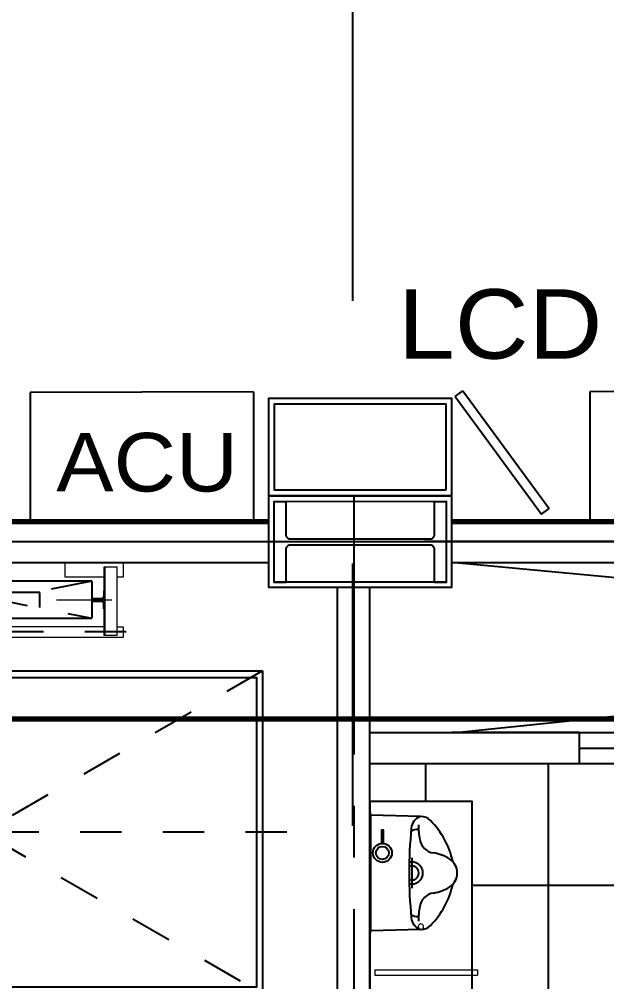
# Model space of a CAD drawing. Header units: millimetres. Extents: x 2148 to 2681, y 758 to 986.
# Drawn here: x 2306.892 to 2308.314, y 949.905 to 952.234 of the extents above; entities that cross this region are included whole.
import ezdxf

# ---------------------------------------------------------------- set-up
doc = ezdxf.new("R2010")
doc.units = ezdxf.units.MM
doc.linetypes.add('CENTER', pattern=[2, 1.25, -0.25, 0.25, -0.25])
doc.linetypes.add('CENTER2', pattern=[28.575, 19.05, -3.175, 3.175, -3.175])
for name, color, linetype in [('0.1', 193, 'Continuous'), ('0.4', 121, 'Continuous'), ('4', 4, 'Continuous'), ('at_Entity', 7, 'Continuous'), ('at_Rect', 7, 'Continuous'), ('cladding', 2, 'Continuous'), ('COLUMN', 7, 'Continuous'), ('D', 1, 'Continuous'), ('DR', 7, 'Continuous'), ('ELAYOUT', 4, 'Continuous'), ('hacht', 8, 'Continuous'), ('HATCH', 8, 'Continuous'), ('S-COLS', 6, 'Continuous'), ('S_GRID LINES', 252, 'Continuous')]:
    doc.layers.add(name, color=color, linetype=linetype)
doc.styles.add('MMTX$0$ESMX$0$X-OPTA1D', font='x-opta1d')

# ---------------------------------------------------------------- blocks, each defined once
blk = doc.blocks.new('ELEVA2')
at = {"ltscale": 0.05}
blk.add_lwpolyline([(-79001.2442, -2180.9361), (-79000.4633, -2180.9361), (-79000.4633, -2182.2896), (-79001.2442, -2182.2896)], close=True, dxfattribs=at)
blk.add_lwpolyline([(-79001.0838, -2182.2416), (-79001.0838, -2182.2012), (-79001.2287, -2182.2012), (-79001.2287, -2180.951), (-79000.4787, -2180.951), (-79000.4787, -2182.2012), (-79000.4835, -2182.2012), (-79000.4835, -2182.2592), (-79000.4713, -2182.2592), (-79000.4713, -2182.2896)], dxfattribs=at)
at = {"layer": 'at_Entity', "color": 7, "lineweight": 9}
for p, q in [((-79001.5036, -2181.2738), (-79001.4711, -2181.2738)), ((-79001.4961, -2181.3201), (-79001.4961, -2181.2882)), ((-79001.331, -2181.2882), (-79001.4961, -2181.2882)), ((-79001.4711, -2181.2738), (-79001.4711, -2181.2882)), ((-79001.3512, -2181.2738), (-79001.3262, -2181.2738)), ((-79001.3512, -2181.2882), (-79001.3512, -2181.2738)), ((-79001.331, -2181.3207), (-79001.331, -2181.2882)), ((-79001.3262, -2181.6301), (-79001.3262, -2181.2738)), ((-79001.4162, -2181.4352), (-79001.4162, -2181.3015)), ((-79001.331, -2181.3175), (-79001.4961, -2181.3175)), ((-79001.331, -2181.3201), (-79001.4961, -2181.3201)), ((-79001.4711, -2181.3201), (-79001.4711, -2181.4139)), ((-79001.4381, -2181.3217), (-79001.4381, -2181.3201)), ((-79001.4381, -2181.3201), (-79001.4237, -2181.3201)), ((-79001.4381, -2181.3217), (-79001.4237, -2181.3217)), ((-79001.421, -2181.3207), (-79001.4237, -2181.3201)), ((-79001.421, -2181.3228), (-79001.4237, -2181.3217)), ((-79001.4194, -2181.3228), (-79001.421, -2181.3207)), ((-79001.4205, -2181.3249), (-79001.421, -2181.3228)), ((-79001.4205, -2181.3473), (-79001.4205, -2181.3249)), ((-79001.4189, -2181.3249), (-79001.4194, -2181.3228)), ((-79001.4189, -2181.3473), (-79001.4189, -2181.3249)), ((-79001.413, -2181.3228), (-79001.4136, -2181.3249)), ((-79001.4136, -2181.3473), (-79001.4136, -2181.3249)), ((-79001.4114, -2181.3207), (-79001.413, -2181.3228)), ((-79001.4114, -2181.3228), (-79001.412, -2181.3249)), ((-79001.412, -2181.3473), (-79001.412, -2181.3249)), ((-79001.4093, -2181.3201), (-79001.4114, -2181.3207)), ((-79001.4093, -2181.3217), (-79001.4114, -2181.3228)), ((-79001.3944, -2181.3201), (-79001.4093, -2181.3201)), ((-79001.3944, -2181.3217), (-79001.4093, -2181.3217)), ((-79001.3944, -2181.3217), (-79001.3944, -2181.3201)), ((-79001.3512, -2181.3201), (-79001.3512, -2181.8304)), ((-79001.4205, -2181.3473), (-79001.4194, -2181.3494)), ((-79001.4194, -2181.3494), (-79001.4173, -2181.3499)), ((-79001.4189, -2181.3473), (-79001.4184, -2181.3484)), ((-79001.4184, -2181.3484), (-79001.4141, -2181.3484)), ((-79001.4173, -2181.3499), (-79001.4152, -2181.3499)), ((-79001.4152, -2181.3499), (-79001.413, -2181.3494)), ((-79001.4141, -2181.3484), (-79001.4136, -2181.3473)), ((-79001.413, -2181.3494), (-79001.412, -2181.3473)), ((-79001.4711, -2181.4139), (-79001.5036, -2181.4139))]:
    blk.add_line(p, q, dxfattribs=at)
at = {"layer": 'at_Rect', "color": 7}
for p, q in [((-79001.4615, -2181.3499), (-79001.4615, -2181.8001)), ((-79001.4615, -2181.3499), (-79001.3715, -2181.3499)), ((-79001.3715, -2181.8001), (-79001.3715, -2181.3499))]:
    blk.add_line(p, q, dxfattribs=at)
at = {"layer": 'DR', "linetype": 'CENTER', "ltscale": 0.05}
blk.add_lwpolyline([(-79001.3981, -2181.4751), (-79001.4343, -2181.4751), (-79001.4343, -2181.6754), (-79001.3981, -2181.6754)], close=True, dxfattribs=at)
at = {"layer": 'HATCH', "linetype": 'CENTER', "ltscale": 0.05}
for p, q in [((-79000.8537, -2180.8779), (-79000.8537, -2182.3912)), ((-79001.2442, -2182.2896), (-79000.4633, -2180.9361)), ((-79001.2441, -2180.9362), (-79000.4633, -2182.2896)), ((-79001.339, -2181.2663), (-79001.339, -2181.9114)), ((-79001.4615, -2181.3499), (-79001.3715, -2181.8001)), ((-79001.4615, -2181.8001), (-79001.3715, -2181.3499))]:
    blk.add_line(p, q, dxfattribs=at)
blk = doc.blocks.new('GF COLUMN')
at = {"layer": 'S-COLS', "ltscale": 0.5, "elevation": 0}
blk.add_lwpolyline([(34613, 56000), (34613, 56196.5), (34669.9, 56196.5), (34669.9, 56035.1, 0.414214), (34689.2, 56015.7), (35369.9, 56015.7, 0.414214), (35389.2, 56035.1), (35389.2, 56196.5), (35446.1, 56196.5), (35446.1, 55803.5), (35389.2, 55803.5), (35389.2, 55964.9, 0.414214), (35369.9, 55984.3), (34689.2, 55984.3, 0.414214), (34669.9, 55964.9), (34669.9, 55803.5), (34613, 55803.5), (34613, 56000)], format="xyb", dxfattribs=at)

msp = doc.modelspace()

# ---------------------------------------------------------------- hatches: boundary and pattern name
at = {"layer": 'hacht', "ltscale": 0.05}
h = msp.add_hatch(dxfattribs=at)
h.set_pattern_fill('NET', color=256, scale=2.375, style=0)
h.set_pattern_definition([(0, (82133.1097, 3047.26358), (0, 0.296875), []), (90, (82133.1097, 3047.26358), (-0.296875, 2e-17), [])])
h.paths.add_polyline_path([(2308.6764025, 949.608491), (2308.7014025, 949.608491), (2308.7014025, 949.633491), (2309.1014025, 949.633491, 0.378950784), (2308.7014025, 950.008491), (2308.6764025, 950.008491), (2308.6764025, 950.4326617), (2308.6466668, 950.4326617), (2308.2466668, 950.4326617), (2307.75239, 950.4326617), (2307.75239, 950.3415499), (2307.9875558, 950.3415499), (2307.9875558, 949.9338362), (2308.0009959, 949.9338362), (2308.0009959, 949.9213362), (2307.9875558, 949.9213362), (2307.9875558, 949.4300491), (2308.0009959, 949.4300491), (2308.0009959, 949.4175491), (2307.9875558, 949.4175491), (2307.9875558, 948.9361779), (2308.0009959, 948.9361779), (2308.0009959, 948.9236779), (2307.9875558, 948.9236779), (2307.9875558, 948.4361779), (2308.0009959, 948.4361779), (2308.0009959, 948.4236779), (2307.9875558, 948.4236779), (2307.9875558, 948.4014659), (2307.75239, 948.4014659), (2307.75239, 947.6650508), (2308.1507242, 947.6650508), (2308.1507242, 948.1200508), (2308.1757242, 948.1200508, -0.413747252), (2308.6007242, 947.6650508), (2309.2464025, 947.6650508), (2309.2464025, 948.5215723), (2308.8464025, 948.5215723), (2308.8464025, 948.5929748), (2308.8714025, 948.5929748), (2308.8714025, 948.6179748), (2309.1714025, 948.6179748, 0.426384341), (2308.8723685, 948.8930369, 0.000859573), (2308.8714025, 948.8929748), (2308.8464025, 948.8929748), (2308.8464025, 949.0932632), (2308.8714025, 949.0932632), (2308.8714025, 949.1182632), (2309.1714025, 949.1182632, 0.426384341), (2308.8723685, 949.3933253, 0.000859573), (2308.8714025, 949.3932632), (2308.8464025, 949.3932632), (2308.8464025, 949.5227688), (2308.6764025, 949.5227688)])
h.paths.add_polyline_path([(2309.1484928, 950.2499078, -0.00112156), (2309.1490007, 950.2504881, 0.003321444)], flags=17)
h.paths.add_polyline_path([(2309.2411482, 950.1145375, 0.104398042), (2309.3404538, 950.1159242), (2309.4122846, 950.1363326), (2309.459526, 950.1500047), (2309.470425, 950.1591366), (2309.470425, 950.234482), (2309.4939905, 950.234482, -0.414213562), (2309.5153958, 950.2130768, -0.390007038), (2309.4957725, 950.1917458), (2309.4957725, 950.1621719), (2309.4890816, 950.1621719), (2309.4890816, 950.1916715), (2309.470425, 950.1916715), (2309.470425, 950.1591366), (2309.459526, 950.1500047), (2309.4122846, 950.1363326), (2309.3404538, 950.1159242, -0.104398042)])
h.paths.add_polyline_path([(2309.1490007, 950.1689134, -0.193537628), (2309.1344223, 950.2097007, 0.193537624), (2309.1490007, 950.1689134, 0.159895904), (2309.2413632, 950.1144903, -0.159895903)], flags=16)
h.paths.add_polyline_path([(2308.5267884, 949.0335802), (2308.0943399, 949.0335802), (2308.0943399, 948.8444669), (2308.5267884, 948.8444669)], flags=24)

# ---------------------------------------------------------------- linework, layer by layer
at = {"color": 8, "ltscale": 0.05, "elevation": 0}
msp.add_lwpolyline([(2307.73989, 948.4014659), (2307.9875558, 948.4014659), (2307.9875558, 950.3415499), (2307.73989, 950.3415499)], close=True, dxfattribs=at)
at = {"layer": '0.1'}
for p, q in [((2307.7419357, 950.021953, 0), (2307.7419357, 950.314786, 0)), ((2307.7419357, 950.021953, 0), (2307.7419357, 950.314786, 0)), ((2307.7419357, 950.021953, 0), (2307.7419357, 950.314786, 0)), ((2307.7419357, 950.021953, 0), (2307.7419357, 950.314786, 0)), ((2307.7419357, 950.021953, 0), (2307.7419357, 950.314786, 0)), ((2307.7419357, 950.021953, 0), (2307.7419357, 950.314786, 0)), ((2307.7419357, 950.021953, 0), (2307.7419357, 950.314786, 0)), ((2307.7419357, 950.021953, 0), (2307.7419357, 950.314786, 0)), ((2307.7419357, 950.021953, 0), (2307.7419357, 950.314786, 0)), ((2307.7419357, 950.021953, 0), (2307.7419357, 950.314786, 0)), ((2307.7419357, 950.3083032, 0), (2307.7419357, 950.0284358, 0)), ((2307.8638507, 950.3050352, 0), (2307.7419357, 950.3083032, 0)), ((2307.7419357, 950.3083032, 0), (2307.7419357, 950.0284358, 0)), ((2307.8638507, 950.3050352, 0), (2307.7419357, 950.3083032, 0)), ((2307.7419357, 950.3083032, 0), (2307.7419357, 950.0284358, 0)), ((2307.8638507, 950.3050352, 0), (2307.7419357, 950.3083032, 0)), ((2307.7419357, 950.3083032, 0), (2307.7419357, 950.0284358, 0)), ((2307.8638507, 950.3050352, 0), (2307.7419357, 950.3083032, 0)), ((2307.7419357, 950.3083032, 0), (2307.7419357, 950.0284358, 0)), ((2307.8638507, 950.3050352, 0), (2307.7419357, 950.3083032, 0)), ((2307.7419357, 950.3083032, 0), (2307.7419357, 950.0284358, 0)), ((2307.8638507, 950.3050352, 0), (2307.7419357, 950.3083032, 0)), ((2307.7419357, 950.3083032, 0), (2307.7419357, 950.0284358, 0)), ((2307.8638507, 950.3050352, 0), (2307.7419357, 950.3083032, 0)), ((2307.7419357, 950.3083032, 0), (2307.7419357, 950.0284358, 0)), ((2307.8638507, 950.3050352, 0), (2307.7419357, 950.3083032, 0)), ((2307.7419357, 950.3083032, 0), (2307.7419357, 950.0284358, 0)), ((2307.8638507, 950.3050352, 0), (2307.7419357, 950.3083032, 0)), ((2307.7419357, 950.3083032, 0), (2307.7419357, 950.0284358, 0)), ((2307.8638507, 950.3050352, 0), (2307.7419357, 950.3083032, 0)), ((2307.8419355, 950.2046953, 0), (2307.8419355, 950.1317633, 0)), ((2307.8419355, 950.2046953, 0), (2307.8419355, 950.1317633, 0)), ((2307.8419355, 950.2046953, 0), (2307.8419355, 950.1317633, 0)), ((2307.8419355, 950.2046953, 0), (2307.8419355, 950.1317633, 0)), ((2307.8419355, 950.2046953, 0), (2307.8419355, 950.1317633, 0)), ((2307.8419355, 950.2046953, 0), (2307.8419355, 950.1317633, 0)), ((2307.8419355, 950.2046953, 0), (2307.8419355, 950.1317633, 0)), ((2307.8419355, 950.2046953, 0), (2307.8419355, 950.1317633, 0)), ((2307.8419355, 950.2046953, 0), (2307.8419355, 950.1317633, 0)), ((2307.8419355, 950.2046953, 0), (2307.8419355, 950.1317633, 0)), ((2307.8638507, 950.0317038, 0), (2307.7419357, 950.0284358, 0)), ((2307.8638507, 950.0317038, 0), (2307.7419357, 950.0284358, 0)), ((2307.8638507, 950.0317038, 0), (2307.7419357, 950.0284358, 0)), ((2307.8638507, 950.0317038, 0), (2307.7419357, 950.0284358, 0)), ((2307.8638507, 950.0317038, 0), (2307.7419357, 950.0284358, 0)), ((2307.8638507, 950.0317038, 0), (2307.7419357, 950.0284358, 0)), ((2307.8638507, 950.0317038, 0), (2307.7419357, 950.0284358, 0)), ((2307.8638507, 950.0317038, 0), (2307.7419357, 950.0284358, 0)), ((2307.8638507, 950.0317038, 0), (2307.7419357, 950.0284358, 0)), ((2307.8638507, 950.0317038, 0), (2307.7419357, 950.0284358, 0))]:
    msp.add_line(p, q, dxfattribs=at)
for centre, radius, start, end in [((2307.8737104, 950.2736082, 0), 0.0333332, 111.7947487, 174.4420804), ((2307.8737104, 950.2736082, 0), 0.0333332, 111.7947487, 174.4420804), ((2307.8737104, 950.2736082, 0), 0.0333332, 111.7947487, 174.4420804), ((2307.8737104, 950.2736082, 0), 0.0333332, 111.7947487, 174.4420804), ((2307.8737104, 950.2736082, 0), 0.0333332, 111.7947487, 174.4420804), ((2307.8737104, 950.2736082, 0), 0.0333332, 111.7947487, 174.4420804), ((2307.8737104, 950.2736082, 0), 0.0333332, 111.7947487, 174.4420804), ((2307.8737104, 950.2736082, 0), 0.0333332, 111.7947487, 174.4420804), ((2307.8737104, 950.2736082, 0), 0.0333332, 111.7947487, 174.4420804), ((2307.8737104, 950.2736082, 0), 0.0333332, 111.7947487, 174.4420804), ((2307.8638095, 950.2983686, 0), 0.0066666, 89.6458022, 111.7947487), ((2307.8638095, 950.2983686, 0), 0.0066666, 89.6458022, 111.7947487), ((2307.8638095, 950.2983686, 0), 0.0066666, 89.6458022, 111.7947487), ((2307.8638095, 950.2983686, 0), 0.0066666, 89.6458022, 111.7947487), ((2307.8638095, 950.2983686, 0), 0.0066666, 89.6458022, 111.7947487), ((2307.8638095, 950.2983686, 0), 0.0066666, 89.6458022, 111.7947487), ((2307.8638095, 950.2983686, 0), 0.0066666, 89.6458022, 111.7947487), ((2307.8638095, 950.2983686, 0), 0.0066666, 89.6458022, 111.7947487), ((2307.8638095, 950.2983686, 0), 0.0066666, 89.6458022, 111.7947487), ((2307.8638095, 950.2983686, 0), 0.0066666, 89.6458022, 111.7947487), ((2307.8636447, 950.2717025, 0), 0.0333332, 44.7601461, 90), ((2307.8636447, 950.2717025, 0), 0.0333332, 44.7601461, 90), ((2307.8636447, 950.2717025, 0), 0.0333332, 44.7601461, 90), ((2307.8636447, 950.2717025, 0), 0.0333332, 44.7601461, 90), ((2307.8636447, 950.2717025, 0), 0.0333332, 44.7601461, 90), ((2307.8636447, 950.2717025, 0), 0.0333332, 44.7601461, 90), ((2307.8636447, 950.2717025, 0), 0.0333332, 44.7601461, 90), ((2307.8636447, 950.2717025, 0), 0.0333332, 44.7601461, 90), ((2307.8636447, 950.2717025, 0), 0.0333332, 44.7601461, 90), ((2307.8636447, 950.2717025, 0), 0.0333332, 44.7601461, 90), ((2307.7453015, 950.1543461, 0), 0.1999995, 12.1429335, 44.7601461), ((2307.7453015, 950.1543461, 0), 0.1999995, 12.1429335, 44.7601461), ((2307.7453015, 950.1543461, 0), 0.1999995, 12.1429335, 44.7601461), ((2307.7453015, 950.1543461, 0), 0.1999995, 12.1429335, 44.7601461), ((2307.7453015, 950.1543461, 0), 0.1999995, 12.1429335, 44.7601461), ((2307.7453015, 950.1543461, 0), 0.1999995, 12.1429335, 44.7601461), ((2307.7453015, 950.1543461, 0), 0.1999995, 12.1429335, 44.7601461), ((2307.7453015, 950.1543461, 0), 0.1999995, 12.1429335, 44.7601461), ((2307.7453015, 950.1543461, 0), 0.1999995, 12.1429335, 44.7601461), ((2307.7453015, 950.1543461, 0), 0.1999995, 12.1429335, 44.7601461), ((2308.9551957, 950.1683695, 0), 1.1199269, 174.4420804, 185.5579196), ((2308.9551957, 950.1683695, 0), 1.1199269, 174.4420804, 185.5579196), ((2308.9551957, 950.1683695, 0), 1.1199269, 174.4420804, 185.5579196), ((2308.9551957, 950.1683695, 0), 1.1199269, 174.4420804, 185.5579196), ((2308.9551957, 950.1683695, 0), 1.1199269, 174.4420804, 185.5579196), ((2308.9551957, 950.1683695, 0), 1.1199269, 174.4420804, 185.5579196), ((2308.9551957, 950.1683695, 0), 1.1199269, 174.4420804, 185.5579196), ((2308.9551957, 950.1683695, 0), 1.1199269, 174.4420804, 185.5579196), ((2308.9551957, 950.1683695, 0), 1.1199269, 174.4420804, 185.5579196), ((2308.9551957, 950.1683695, 0), 1.1199269, 174.4420804, 185.5579196), ((2307.8562076, 950.2439763, 0), 0.0299999, 86.5994621, 123.1383206), ((2307.8562076, 950.2439763, 0), 0.0299999, 86.5994621, 123.1383206), ((2307.8562076, 950.2439763, 0), 0.0299999, 86.5994621, 123.1383206), ((2307.8562076, 950.2439763, 0), 0.0299999, 86.5994621, 123.1383206), ((2307.8562076, 950.2439763, 0), 0.0299999, 86.5994621, 123.1383206), ((2307.8562076, 950.2439763, 0), 0.0299999, 86.5994621, 123.1383206), ((2307.8562076, 950.2439763, 0), 0.0299999, 86.5994621, 123.1383206), ((2307.8562076, 950.2439763, 0), 0.0299999, 86.5994621, 123.1383206), ((2307.8562076, 950.2439763, 0), 0.0299999, 86.5994621, 123.1383206), ((2307.8562076, 950.2439763, 0), 0.0299999, 86.5994621, 123.1383206), ((2308.0576776, 950.2850358, 0), 0.1999995, 180, 190.292817), ((2308.0576776, 950.2850358, 0), 0.1999995, 180, 190.292817), ((2308.0576776, 950.2850358, 0), 0.1999995, 180, 190.292817), ((2308.0576776, 950.2850358, 0), 0.1999995, 180, 190.292817), ((2308.0576776, 950.2850358, 0), 0.1999995, 180, 190.292817), ((2308.0576776, 950.2850358, 0), 0.1999995, 180, 190.292817), ((2308.0576776, 950.2850358, 0), 0.1999995, 180, 190.292817), ((2308.0576776, 950.2850358, 0), 0.1999995, 180, 190.292817), ((2308.0576776, 950.2850358, 0), 0.1999995, 180, 190.292817), ((2308.0576776, 950.2850358, 0), 0.1999995, 180, 190.292817), ((2307.9002528, 950.2564473, 0), 0.0399999, 190.292817, 261.3901036), ((2307.9002528, 950.2564473, 0), 0.0399999, 190.292817, 261.3901036), ((2307.9002528, 950.2564473, 0), 0.0399999, 190.292817, 261.3901036), ((2307.9002528, 950.2564473, 0), 0.0399999, 190.292817, 261.3901036), ((2307.9002528, 950.2564473, 0), 0.0399999, 190.292817, 261.3901036), ((2307.9002528, 950.2564473, 0), 0.0399999, 190.292817, 261.3901036), ((2307.9002528, 950.2564473, 0), 0.0399999, 190.292817, 261.3901036), ((2307.9002528, 950.2564473, 0), 0.0399999, 190.292817, 261.3901036), ((2307.9002528, 950.2564473, 0), 0.0399999, 190.292817, 261.3901036), ((2307.9002528, 950.2564473, 0), 0.0399999, 190.292817, 261.3901036), ((2307.879294, 950.1180254, 0), 0.0999997, 57.0420919, 81.3901036), ((2307.879294, 950.1180254, 0), 0.0999997, 57.0420919, 81.3901036), ((2307.879294, 950.1180254, 0), 0.0999997, 57.0420919, 81.3901036), ((2307.879294, 950.1180254, 0), 0.0999997, 57.0420919, 81.3901036), ((2307.879294, 950.1180254, 0), 0.0999997, 57.0420919, 81.3901036), ((2307.879294, 950.1180254, 0), 0.0999997, 57.0420919, 81.3901036), ((2307.879294, 950.1180254, 0), 0.0999997, 57.0420919, 81.3901036), ((2307.879294, 950.1180254, 0), 0.0999997, 57.0420919, 81.3901036), ((2307.879294, 950.1180254, 0), 0.0999997, 57.0420919, 81.3901036), ((2307.879294, 950.1180254, 0), 0.0999997, 57.0420919, 81.3901036), ((2307.9119353, 950.1683695, 0), 0.0399999, 302.9579081, 57.0420919), ((2307.9119353, 950.1683695, 0), 0.0399999, 302.9579081, 57.0420919), ((2307.9119353, 950.1683695, 0), 0.0399999, 302.9579081, 57.0420919), ((2307.9119353, 950.1683695, 0), 0.0399999, 302.9579081, 57.0420919), ((2307.9119353, 950.1683695, 0), 0.0399999, 302.9579081, 57.0420919), ((2307.9119353, 950.1683695, 0), 0.0399999, 302.9579081, 57.0420919), ((2307.9119353, 950.1683695, 0), 0.0399999, 302.9579081, 57.0420919), ((2307.9119353, 950.1683695, 0), 0.0399999, 302.9579081, 57.0420919), ((2307.9119353, 950.1683695, 0), 0.0399999, 302.9579081, 57.0420919), ((2307.9119353, 950.1683695, 0), 0.0399999, 302.9579081, 57.0420919), ((2307.8419355, 950.1683695, 0), 0.017, 247.3130539, 112.6869461), ((2307.8419355, 950.1683695, 0), 0.017, 247.3130539, 112.6869461), ((2307.8419355, 950.1683695, 0), 0.017, 247.3130539, 112.6869461), ((2307.8419355, 950.1683695, 0), 0.017, 247.3130539, 112.6869461), ((2307.8419355, 950.1683695, 0), 0.017, 247.3130539, 112.6869461), ((2307.8419355, 950.1683695, 0), 0.017, 247.3130539, 112.6869461), ((2307.8419355, 950.1683695, 0), 0.017, 247.3130539, 112.6869461), ((2307.8419355, 950.1683695, 0), 0.017, 247.3130539, 112.6869461), ((2307.8419355, 950.1683695, 0), 0.017, 247.3130539, 112.6869461), ((2307.8419355, 950.1683695, 0), 0.017, 247.3130539, 112.6869461), ((2307.8419355, 950.1683695, 0), 0.0266666, 256.1859408, 103.8140592), ((2307.8419355, 950.1683695, 0), 0.0266666, 256.1859408, 103.8140592), ((2307.8419355, 950.1683695, 0), 0.0266666, 256.1859408, 103.8140592), ((2307.8419355, 950.1683695, 0), 0.0266666, 256.1859408, 103.8140592), ((2307.8419355, 950.1683695, 0), 0.0266666, 256.1859408, 103.8140592), ((2307.8419355, 950.1683695, 0), 0.0266666, 256.1859408, 103.8140592), ((2307.8419355, 950.1683695, 0), 0.0266666, 256.1859408, 103.8140592), ((2307.8419355, 950.1683695, 0), 0.0266666, 256.1859408, 103.8140592), ((2307.8419355, 950.1683695, 0), 0.0266666, 256.1859408, 103.8140592), ((2307.8419355, 950.1683695, 0), 0.0266666, 256.1859408, 103.8140592), ((2307.8104764, 950.1683695, 0), 0.133333, 11.9264657, 12.1429335), ((2307.8104764, 950.1683695, 0), 0.133333, 11.9264657, 12.1429335), ((2307.8104764, 950.1683695, 0), 0.133333, 11.9264657, 12.1429335), ((2307.8104764, 950.1683695, 0), 0.133333, 11.9264657, 12.1429335), ((2307.8104764, 950.1683695, 0), 0.133333, 11.9264657, 12.1429335), ((2307.8104764, 950.1683695, 0), 0.133333, 11.9264657, 12.1429335), ((2307.8104764, 950.1683695, 0), 0.133333, 11.9264657, 12.1429335), ((2307.8104764, 950.1683695, 0), 0.133333, 11.9264657, 12.1429335), ((2307.8104764, 950.1683695, 0), 0.133333, 11.9264657, 12.1429335), ((2307.8104764, 950.1683695, 0), 0.133333, 11.9264657, 12.1429335), ((2307.7453015, 950.1823928, 0), 0.1999995, 315.2398539, 347.8570665), ((2307.7453015, 950.1823928, 0), 0.1999995, 315.2398539, 347.8570665), ((2307.7453015, 950.1823928, 0), 0.1999995, 315.2398539, 347.8570665), ((2307.7453015, 950.1823928, 0), 0.1999995, 315.2398539, 347.8570665), ((2307.7453015, 950.1823928, 0), 0.1999995, 315.2398539, 347.8570665), ((2307.7453015, 950.1823928, 0), 0.1999995, 315.2398539, 347.8570665), ((2307.7453015, 950.1823928, 0), 0.1999995, 315.2398539, 347.8570665), ((2307.7453015, 950.1823928, 0), 0.1999995, 315.2398539, 347.8570665), ((2307.7453015, 950.1823928, 0), 0.1999995, 315.2398539, 347.8570665), ((2307.7453015, 950.1823928, 0), 0.1999995, 315.2398539, 347.8570665), ((2307.879294, 950.2187136, 0), 0.0999997, 278.6098964, 302.9579081), ((2307.879294, 950.2187136, 0), 0.0999997, 278.6098964, 302.9579081), ((2307.879294, 950.2187136, 0), 0.0999997, 278.6098964, 302.9579081), ((2307.879294, 950.2187136, 0), 0.0999997, 278.6098964, 302.9579081), ((2307.879294, 950.2187136, 0), 0.0999997, 278.6098964, 302.9579081), ((2307.879294, 950.2187136, 0), 0.0999997, 278.6098964, 302.9579081), ((2307.879294, 950.2187136, 0), 0.0999997, 278.6098964, 302.9579081), ((2307.879294, 950.2187136, 0), 0.0999997, 278.6098964, 302.9579081), ((2307.879294, 950.2187136, 0), 0.0999997, 278.6098964, 302.9579081), ((2307.879294, 950.2187136, 0), 0.0999997, 278.6098964, 302.9579081), ((2307.8104764, 950.1683695, 0), 0.133333, 347.8570665, 348.0735343), ((2307.8104764, 950.1683695, 0), 0.133333, 347.8570665, 348.0735343), ((2307.8104764, 950.1683695, 0), 0.133333, 347.8570665, 348.0735343), ((2307.8104764, 950.1683695, 0), 0.133333, 347.8570665, 348.0735343), ((2307.8104764, 950.1683695, 0), 0.133333, 347.8570665, 348.0735343), ((2307.8104764, 950.1683695, 0), 0.133333, 347.8570665, 348.0735343), ((2307.8104764, 950.1683695, 0), 0.133333, 347.8570665, 348.0735343), ((2307.8104764, 950.1683695, 0), 0.133333, 347.8570665, 348.0735343), ((2307.8104764, 950.1683695, 0), 0.133333, 347.8570665, 348.0735343), ((2307.8104764, 950.1683695, 0), 0.133333, 347.8570665, 348.0735343), ((2307.9002528, 950.0802916, 0), 0.0399999, 98.6098964, 169.707183), ((2307.9002528, 950.0802916, 0), 0.0399999, 98.6098964, 169.707183), ((2307.9002528, 950.0802916, 0), 0.0399999, 98.6098964, 169.707183), ((2307.9002528, 950.0802916, 0), 0.0399999, 98.6098964, 169.707183), ((2307.9002528, 950.0802916, 0), 0.0399999, 98.6098964, 169.707183), ((2307.9002528, 950.0802916, 0), 0.0399999, 98.6098964, 169.707183), ((2307.9002528, 950.0802916, 0), 0.0399999, 98.6098964, 169.707183), ((2307.9002528, 950.0802916, 0), 0.0399999, 98.6098964, 169.707183), ((2307.9002528, 950.0802916, 0), 0.0399999, 98.6098964, 169.707183), ((2307.9002528, 950.0802916, 0), 0.0399999, 98.6098964, 169.707183), ((2308.0576776, 950.0517031, 0), 0.1999995, 169.707183, 180), ((2308.0576776, 950.0517031, 0), 0.1999995, 169.707183, 180), ((2308.0576776, 950.0517031, 0), 0.1999995, 169.707183, 180), ((2308.0576776, 950.0517031, 0), 0.1999995, 169.707183, 180), ((2308.0576776, 950.0517031, 0), 0.1999995, 169.707183, 180), ((2308.0576776, 950.0517031, 0), 0.1999995, 169.707183, 180), ((2308.0576776, 950.0517031, 0), 0.1999995, 169.707183, 180), ((2308.0576776, 950.0517031, 0), 0.1999995, 169.707183, 180), ((2308.0576776, 950.0517031, 0), 0.1999995, 169.707183, 180), ((2308.0576776, 950.0517031, 0), 0.1999995, 169.707183, 180), ((2307.8562076, 950.0927626, 0), 0.0299999, 236.8616794, 273.4005379), ((2307.8562076, 950.0927626, 0), 0.0299999, 236.8616794, 273.4005379), ((2307.8562076, 950.0927626, 0), 0.0299999, 236.8616794, 273.4005379), ((2307.8562076, 950.0927626, 0), 0.0299999, 236.8616794, 273.4005379), ((2307.8562076, 950.0927626, 0), 0.0299999, 236.8616794, 273.4005379), ((2307.8562076, 950.0927626, 0), 0.0299999, 236.8616794, 273.4005379), ((2307.8562076, 950.0927626, 0), 0.0299999, 236.8616794, 273.4005379), ((2307.8562076, 950.0927626, 0), 0.0299999, 236.8616794, 273.4005379), ((2307.8562076, 950.0927626, 0), 0.0299999, 236.8616794, 273.4005379), ((2307.8562076, 950.0927626, 0), 0.0299999, 236.8616794, 273.4005379), ((2307.8737104, 950.0631308, 0), 0.0333332, 185.5579196, 248.2052513), ((2307.8737104, 950.0631308, 0), 0.0333332, 185.5579196, 248.2052513), ((2307.8737104, 950.0631308, 0), 0.0333332, 185.5579196, 248.2052513), ((2307.8737104, 950.0631308, 0), 0.0333332, 185.5579196, 248.2052513), ((2307.8737104, 950.0631308, 0), 0.0333332, 185.5579196, 248.2052513), ((2307.8737104, 950.0631308, 0), 0.0333332, 185.5579196, 248.2052513), ((2307.8737104, 950.0631308, 0), 0.0333332, 185.5579196, 248.2052513), ((2307.8737104, 950.0631308, 0), 0.0333332, 185.5579196, 248.2052513), ((2307.8737104, 950.0631308, 0), 0.0333332, 185.5579196, 248.2052513), ((2307.8737104, 950.0631308, 0), 0.0333332, 185.5579196, 248.2052513), ((2307.8636447, 950.0650364, 0), 0.0333332, 270, 315.2398539), ((2307.8636447, 950.0650364, 0), 0.0333332, 270, 315.2398539), ((2307.8636447, 950.0650364, 0), 0.0333332, 270, 315.2398539), ((2307.8636447, 950.0650364, 0), 0.0333332, 270, 315.2398539), ((2307.8636447, 950.0650364, 0), 0.0333332, 270, 315.2398539), ((2307.8636447, 950.0650364, 0), 0.0333332, 270, 315.2398539), ((2307.8636447, 950.0650364, 0), 0.0333332, 270, 315.2398539), ((2307.8636447, 950.0650364, 0), 0.0333332, 270, 315.2398539), ((2307.8636447, 950.0650364, 0), 0.0333332, 270, 315.2398539), ((2307.8636447, 950.0650364, 0), 0.0333332, 270, 315.2398539), ((2307.8638095, 950.0383703, 0), 0.0066666, 248.2052513, 270.3541978), ((2307.8638095, 950.0383703, 0), 0.0066666, 248.2052513, 270.3541978), ((2307.8638095, 950.0383703, 0), 0.0066666, 248.2052513, 270.3541978), ((2307.8638095, 950.0383703, 0), 0.0066666, 248.2052513, 270.3541978), ((2307.8638095, 950.0383703, 0), 0.0066666, 248.2052513, 270.3541978), ((2307.8638095, 950.0383703, 0), 0.0066666, 248.2052513, 270.3541978), ((2307.8638095, 950.0383703, 0), 0.0066666, 248.2052513, 270.3541978), ((2307.8638095, 950.0383703, 0), 0.0066666, 248.2052513, 270.3541978), ((2307.8638095, 950.0383703, 0), 0.0066666, 248.2052513, 270.3541978), ((2307.8638095, 950.0383703, 0), 0.0066666, 248.2052513, 270.3541978)]:
    msp.add_arc(centre, radius, start, end, dxfattribs=at)
at = {"layer": '0.4', "color": 193, "lineweight": 0, "ltscale": 0.5}
for p, q in [((2307.7419357, 950.2316101, 0), (2307.7419357, 950.3083032, 0)), ((2307.7419357, 950.3083032, 0), (2307.8638507, 950.3050352, 0)), ((2307.7419357, 950.2316101, 0), (2307.7419357, 950.3083032, 0)), ((2307.7419357, 950.3083032, 0), (2307.8638507, 950.3050352, 0)), ((2307.7419357, 950.2316101, 0), (2307.7419357, 950.3083032, 0)), ((2307.7419357, 950.3083032, 0), (2307.8638507, 950.3050352, 0)), ((2307.7419357, 950.2316101, 0), (2307.7419357, 950.3083032, 0)), ((2307.7419357, 950.3083032, 0), (2307.8638507, 950.3050352, 0)), ((2307.7419357, 950.2316101, 0), (2307.7419357, 950.3083032, 0)), ((2307.7419357, 950.3083032, 0), (2307.8638507, 950.3050352, 0)), ((2307.7419357, 950.2316101, 0), (2307.7419357, 950.3083032, 0)), ((2307.7419357, 950.3083032, 0), (2307.8638507, 950.3050352, 0)), ((2307.7419357, 950.2316101, 0), (2307.7419357, 950.3083032, 0)), ((2307.7419357, 950.3083032, 0), (2307.8638507, 950.3050352, 0)), ((2307.7419357, 950.2316101, 0), (2307.7419357, 950.3083032, 0)), ((2307.7419357, 950.3083032, 0), (2307.8638507, 950.3050352, 0)), ((2307.7419357, 950.2316101, 0), (2307.7419357, 950.3083032, 0)), ((2307.7419357, 950.3083032, 0), (2307.8638507, 950.3050352, 0)), ((2307.7419357, 950.2316101, 0), (2307.7419357, 950.3083032, 0)), ((2307.7419357, 950.3083032, 0), (2307.8638507, 950.3050352, 0)), ((2307.8419355, 950.1513695, 0), (2307.8419355, 950.1853694, 0)), ((2307.8419355, 950.1513695, 0), (2307.8419355, 950.1853694, 0)), ((2307.8419355, 950.1513695, 0), (2307.8419355, 950.1853694, 0)), ((2307.8419355, 950.1513695, 0), (2307.8419355, 950.1853694, 0)), ((2307.8419355, 950.1513695, 0), (2307.8419355, 950.1853694, 0)), ((2307.8419355, 950.1513695, 0), (2307.8419355, 950.1853694, 0)), ((2307.8419355, 950.1513695, 0), (2307.8419355, 950.1853694, 0)), ((2307.8419355, 950.1513695, 0), (2307.8419355, 950.1853694, 0)), ((2307.8419355, 950.1513695, 0), (2307.8419355, 950.1853694, 0)), ((2307.8419355, 950.1513695, 0), (2307.8419355, 950.1853694, 0)), ((2307.7419357, 950.0284358, 0), (2307.7419357, 950.1116104, 0)), ((2307.7419357, 950.0284358, 0), (2307.7419357, 950.1116104, 0)), ((2307.7419357, 950.0284358, 0), (2307.7419357, 950.1116104, 0)), ((2307.7419357, 950.0284358, 0), (2307.7419357, 950.1116104, 0)), ((2307.7419357, 950.0284358, 0), (2307.7419357, 950.1116104, 0)), ((2307.7419357, 950.0284358, 0), (2307.7419357, 950.1116104, 0)), ((2307.7419357, 950.0284358, 0), (2307.7419357, 950.1116104, 0)), ((2307.7419357, 950.0284358, 0), (2307.7419357, 950.1116104, 0)), ((2307.7419357, 950.0284358, 0), (2307.7419357, 950.1116104, 0)), ((2307.7419357, 950.0284358, 0), (2307.7419357, 950.1116104, 0)), ((2307.8638507, 950.0317038, 0), (2307.7419357, 950.0284358, 0)), ((2307.8638507, 950.0317038, 0), (2307.7419357, 950.0284358, 0)), ((2307.8638507, 950.0317038, 0), (2307.7419357, 950.0284358, 0)), ((2307.8638507, 950.0317038, 0), (2307.7419357, 950.0284358, 0)), ((2307.8638507, 950.0317038, 0), (2307.7419357, 950.0284358, 0)), ((2307.8638507, 950.0317038, 0), (2307.7419357, 950.0284358, 0)), ((2307.8638507, 950.0317038, 0), (2307.7419357, 950.0284358, 0)), ((2307.8638507, 950.0317038, 0), (2307.7419357, 950.0284358, 0)), ((2307.8638507, 950.0317038, 0), (2307.7419357, 950.0284358, 0)), ((2307.8638507, 950.0317038, 0), (2307.7419357, 950.0284358, 0))]:
    msp.add_line(p, q, dxfattribs=at)
for centre, radius, start, end in [((2307.8737104, 950.2736082, 0), 0.0333332, 111.7947487, 186.8931763), ((2307.8737104, 950.2736082, 0), 0.0333332, 111.7947487, 186.8931763), ((2307.8737104, 950.2736082, 0), 0.0333332, 111.7947487, 186.8931763), ((2307.8737104, 950.2736082, 0), 0.0333332, 111.7947487, 186.8931763), ((2307.8737104, 950.2736082, 0), 0.0333332, 111.7947487, 186.8931763), ((2307.8737104, 950.2736082, 0), 0.0333332, 111.7947487, 186.8931763), ((2307.8737104, 950.2736082, 0), 0.0333332, 111.7947487, 186.8931763), ((2307.8737104, 950.2736082, 0), 0.0333332, 111.7947487, 186.8931763), ((2307.8737104, 950.2736082, 0), 0.0333332, 111.7947487, 186.8931763), ((2307.8737104, 950.2736082, 0), 0.0333332, 111.7947487, 186.8931763), ((2307.8737104, 950.2736082, 0), 0.0333332, 111.7947487, 174.4420804), ((2307.8737104, 950.2736082, 0), 0.0333332, 111.7947487, 174.4420804), ((2307.8737104, 950.2736082, 0), 0.0333332, 111.7947487, 174.4420804), ((2307.8737104, 950.2736082, 0), 0.0333332, 111.7947487, 174.4420804), ((2307.8737104, 950.2736082, 0), 0.0333332, 111.7947487, 174.4420804), ((2307.8737104, 950.2736082, 0), 0.0333332, 111.7947487, 174.4420804), ((2307.8737104, 950.2736082, 0), 0.0333332, 111.7947487, 174.4420804), ((2307.8737104, 950.2736082, 0), 0.0333332, 111.7947487, 174.4420804), ((2307.8737104, 950.2736082, 0), 0.0333332, 111.7947487, 174.4420804), ((2307.8737104, 950.2736082, 0), 0.0333332, 111.7947487, 174.4420804), ((2307.8638095, 950.2983686, 0), 0.0066666, 89.6458022, 111.7947487), ((2307.8638095, 950.2983686, 0), 0.0066666, 89.6458022, 111.7947487), ((2307.8638095, 950.2983686, 0), 0.0066666, 89.6458022, 111.7947487), ((2307.8638095, 950.2983686, 0), 0.0066666, 89.6458022, 111.7947487), ((2307.8638095, 950.2983686, 0), 0.0066666, 89.6458022, 111.7947487), ((2307.8638095, 950.2983686, 0), 0.0066666, 89.6458022, 111.7947487), ((2307.8638095, 950.2983686, 0), 0.0066666, 89.6458022, 111.7947487), ((2307.8638095, 950.2983686, 0), 0.0066666, 89.6458022, 111.7947487), ((2307.8638095, 950.2983686, 0), 0.0066666, 89.6458022, 111.7947487), ((2307.8638095, 950.2983686, 0), 0.0066666, 89.6458022, 111.7947487), ((2307.8638095, 950.2983686, 0), 0.0066666, 89.6458022, 111.7947487), ((2307.8638095, 950.2983686, 0), 0.0066666, 89.6458022, 111.7947487), ((2307.8638095, 950.2983686, 0), 0.0066666, 89.6458022, 111.7947487), ((2307.8638095, 950.2983686, 0), 0.0066666, 89.6458022, 111.7947487), ((2307.8638095, 950.2983686, 0), 0.0066666, 89.6458022, 111.7947487), ((2307.8638095, 950.2983686, 0), 0.0066666, 89.6458022, 111.7947487), ((2307.8638095, 950.2983686, 0), 0.0066666, 89.6458022, 111.7947487), ((2307.8638095, 950.2983686, 0), 0.0066666, 89.6458022, 111.7947487), ((2307.8638095, 950.2983686, 0), 0.0066666, 89.6458022, 111.7947487), ((2307.8638095, 950.2983686, 0), 0.0066666, 89.6458022, 111.7947487), ((2307.8636447, 950.2717025, 0), 0.0333332, 44.7601461, 89.6458022), ((2307.8636447, 950.2717025, 0), 0.0333332, 44.7601461, 89.6458022), ((2307.8636447, 950.2717025, 0), 0.0333332, 44.7601461, 89.6458022), ((2307.8636447, 950.2717025, 0), 0.0333332, 44.7601461, 89.6458022), ((2307.8636447, 950.2717025, 0), 0.0333332, 44.7601461, 89.6458022), ((2307.8636447, 950.2717025, 0), 0.0333332, 44.7601461, 89.6458022), ((2307.8636447, 950.2717025, 0), 0.0333332, 44.7601461, 89.6458022), ((2307.8636447, 950.2717025, 0), 0.0333332, 44.7601461, 89.6458022), ((2307.8636447, 950.2717025, 0), 0.0333332, 44.7601461, 89.6458022), ((2307.8636447, 950.2717025, 0), 0.0333332, 44.7601461, 89.6458022), ((2307.7453015, 950.1543461, 0), 0.1999995, 11.9984735, 44.7601461), ((2307.7453015, 950.1543461, 0), 0.1999995, 11.9984735, 44.7601461), ((2307.7453015, 950.1543461, 0), 0.1999995, 11.9984735, 44.7601461), ((2307.7453015, 950.1543461, 0), 0.1999995, 11.9984735, 44.7601461), ((2307.7453015, 950.1543461, 0), 0.1999995, 11.9984735, 44.7601461), ((2307.7453015, 950.1543461, 0), 0.1999995, 11.9984735, 44.7601461), ((2307.7453015, 950.1543461, 0), 0.1999995, 11.9984735, 44.7601461), ((2307.7453015, 950.1543461, 0), 0.1999995, 11.9984735, 44.7601461), ((2307.7453015, 950.1543461, 0), 0.1999995, 11.9984735, 44.7601461), ((2307.7453015, 950.1543461, 0), 0.1999995, 11.9984735, 44.7601461), ((2308.9551957, 950.1683695, 0), 1.1199269, 174.4420804, 185.5579196), ((2308.9551957, 950.1683695, 0), 1.1199269, 174.4420804, 185.5579196), ((2308.9551957, 950.1683695, 0), 1.1199269, 174.4420804, 185.5579196), ((2308.9551957, 950.1683695, 0), 1.1199269, 174.4420804, 185.5579196), ((2308.9551957, 950.1683695, 0), 1.1199269, 174.4420804, 185.5579196), ((2308.9551957, 950.1683695, 0), 1.1199269, 174.4420804, 185.5579196), ((2308.9551957, 950.1683695, 0), 1.1199269, 174.4420804, 185.5579196), ((2308.9551957, 950.1683695, 0), 1.1199269, 174.4420804, 185.5579196), ((2308.9551957, 950.1683695, 0), 1.1199269, 174.4420804, 185.5579196), ((2308.9551957, 950.1683695, 0), 1.1199269, 174.4420804, 185.5579196), ((2308.9551957, 950.1683695, 0), 1.1199269, 174.8397862, 178.6750716), ((2308.9551957, 950.1683695, 0), 1.1199269, 174.8397862, 178.6750716), ((2308.9551957, 950.1683695, 0), 1.1199269, 174.8397862, 178.6750716), ((2308.9551957, 950.1683695, 0), 1.1199269, 174.8397862, 178.6750716), ((2308.9551957, 950.1683695, 0), 1.1199269, 174.8397862, 178.6750716), ((2308.9551957, 950.1683695, 0), 1.1199269, 174.8397862, 178.6750716), ((2308.9551957, 950.1683695, 0), 1.1199269, 174.8397862, 178.6750716), ((2308.9551957, 950.1683695, 0), 1.1199269, 174.8397862, 178.6750716), ((2308.9551957, 950.1683695, 0), 1.1199269, 174.8397862, 178.6750716), ((2308.9551957, 950.1683695, 0), 1.1199269, 174.8397862, 178.6750716), ((2307.8562076, 950.2439763, 0), 0.0299999, 121.3089605, 123.1383206), ((2307.8562076, 950.2439763, 0), 0.0299999, 121.3089605, 123.1383206), ((2307.8562076, 950.2439763, 0), 0.0299999, 121.3089605, 123.1383206), ((2307.8562076, 950.2439763, 0), 0.0299999, 121.3089605, 123.1383206), ((2307.8562076, 950.2439763, 0), 0.0299999, 121.3089605, 123.1383206), ((2307.8562076, 950.2439763, 0), 0.0299999, 121.3089605, 123.1383206), ((2307.8562076, 950.2439763, 0), 0.0299999, 121.3089605, 123.1383206), ((2307.8562076, 950.2439763, 0), 0.0299999, 121.3089605, 123.1383206), ((2307.8562076, 950.2439763, 0), 0.0299999, 121.3089605, 123.1383206), ((2307.8562076, 950.2439763, 0), 0.0299999, 121.3089605, 123.1383206), ((2307.8419355, 950.1683695, 0), 0.0266666, 256.1859408, 103.8140592), ((2307.8419355, 950.1683695, 0), 0.0266666, 256.1859408, 103.8140592), ((2307.8419355, 950.1683695, 0), 0.0266666, 256.1859408, 103.8140592), ((2307.8419355, 950.1683695, 0), 0.0266666, 256.1859408, 103.8140592), ((2307.8419355, 950.1683695, 0), 0.0266666, 256.1859408, 103.8140592), ((2307.8419355, 950.1683695, 0), 0.0266666, 256.1859408, 103.8140592), ((2307.8419355, 950.1683695, 0), 0.0266666, 256.1859408, 103.8140592), ((2307.8419355, 950.1683695, 0), 0.0266666, 256.1859408, 103.8140592), ((2307.8419355, 950.1683695, 0), 0.0266666, 256.1859408, 103.8140592), ((2307.8419355, 950.1683695, 0), 0.0266666, 256.1859408, 103.8140592), ((2307.8419355, 950.1683695, 0), 0.017, 270, 90), ((2307.8419355, 950.1683695, 0), 0.017, 270, 90), ((2307.8419355, 950.1683695, 0), 0.017, 270, 90), ((2307.8419355, 950.1683695, 0), 0.017, 270, 90), ((2307.8419355, 950.1683695, 0), 0.017, 270, 90), ((2307.8419355, 950.1683695, 0), 0.017, 270, 90), ((2307.8419355, 950.1683695, 0), 0.017, 270, 90), ((2307.8419355, 950.1683695, 0), 0.017, 270, 90), ((2307.8419355, 950.1683695, 0), 0.017, 270, 90), ((2307.8419355, 950.1683695, 0), 0.017, 270, 90), ((2307.9119353, 950.1683695, 0), 0.0399999, 316.4614206, 43.5385794), ((2307.9119353, 950.1683695, 0), 0.0399999, 316.4614206, 43.5385794), ((2307.9119353, 950.1683695, 0), 0.0399999, 316.4614206, 43.5385794), ((2307.9119353, 950.1683695, 0), 0.0399999, 316.4614206, 43.5385794), ((2307.9119353, 950.1683695, 0), 0.0399999, 316.4614206, 43.5385794), ((2307.9119353, 950.1683695, 0), 0.0399999, 316.4614206, 43.5385794), ((2307.9119353, 950.1683695, 0), 0.0399999, 316.4614206, 43.5385794), ((2307.9119353, 950.1683695, 0), 0.0399999, 316.4614206, 43.5385794), ((2307.9119353, 950.1683695, 0), 0.0399999, 316.4614206, 43.5385794), ((2307.9119353, 950.1683695, 0), 0.0399999, 316.4614206, 43.5385794), ((2308.9551957, 950.1683695, 0), 1.1199269, 181.3249284, 185.1602138), ((2308.9551957, 950.1683695, 0), 1.1199269, 181.3249284, 185.1602138), ((2308.9551957, 950.1683695, 0), 1.1199269, 181.3249284, 185.1602138), ((2308.9551957, 950.1683695, 0), 1.1199269, 181.3249284, 185.1602138), ((2308.9551957, 950.1683695, 0), 1.1199269, 181.3249284, 185.1602138), ((2308.9551957, 950.1683695, 0), 1.1199269, 181.3249284, 185.1602138), ((2308.9551957, 950.1683695, 0), 1.1199269, 181.3249284, 185.1602138), ((2308.9551957, 950.1683695, 0), 1.1199269, 181.3249284, 185.1602138), ((2308.9551957, 950.1683695, 0), 1.1199269, 181.3249284, 185.1602138), ((2308.9551957, 950.1683695, 0), 1.1199269, 181.3249284, 185.1602138), ((2307.7453015, 950.1823928, 0), 0.1999995, 315.2398539, 348.0015265), ((2307.7453015, 950.1823928, 0), 0.1999995, 315.2398539, 348.0015265), ((2307.7453015, 950.1823928, 0), 0.1999995, 315.2398539, 348.0015265), ((2307.7453015, 950.1823928, 0), 0.1999995, 315.2398539, 348.0015265), ((2307.7453015, 950.1823928, 0), 0.1999995, 315.2398539, 348.0015265), ((2307.7453015, 950.1823928, 0), 0.1999995, 315.2398539, 348.0015265), ((2307.7453015, 950.1823928, 0), 0.1999995, 315.2398539, 348.0015265), ((2307.7453015, 950.1823928, 0), 0.1999995, 315.2398539, 348.0015265), ((2307.7453015, 950.1823928, 0), 0.1999995, 315.2398539, 348.0015265), ((2307.7453015, 950.1823928, 0), 0.1999995, 315.2398539, 348.0015265), ((2307.8562076, 950.0927626, 0), 0.0299999, 236.8616794, 238.6910395), ((2307.8562076, 950.0927626, 0), 0.0299999, 236.8616794, 238.6910395), ((2307.8562076, 950.0927626, 0), 0.0299999, 236.8616794, 238.6910395), ((2307.8562076, 950.0927626, 0), 0.0299999, 236.8616794, 238.6910395), ((2307.8562076, 950.0927626, 0), 0.0299999, 236.8616794, 238.6910395), ((2307.8562076, 950.0927626, 0), 0.0299999, 236.8616794, 238.6910395), ((2307.8562076, 950.0927626, 0), 0.0299999, 236.8616794, 238.6910395), ((2307.8562076, 950.0927626, 0), 0.0299999, 236.8616794, 238.6910395), ((2307.8562076, 950.0927626, 0), 0.0299999, 236.8616794, 238.6910395), ((2307.8562076, 950.0927626, 0), 0.0299999, 236.8616794, 238.6910395), ((2307.8737104, 950.0631308, 0), 0.0333332, 173.1068237, 248.2052513), ((2307.8737104, 950.0631308, 0), 0.0333332, 173.1068237, 248.2052513), ((2307.8737104, 950.0631308, 0), 0.0333332, 173.1068237, 248.2052513), ((2307.8737104, 950.0631308, 0), 0.0333332, 173.1068237, 248.2052513), ((2307.8737104, 950.0631308, 0), 0.0333332, 173.1068237, 248.2052513), ((2307.8737104, 950.0631308, 0), 0.0333332, 173.1068237, 248.2052513), ((2307.8737104, 950.0631308, 0), 0.0333332, 173.1068237, 248.2052513), ((2307.8737104, 950.0631308, 0), 0.0333332, 173.1068237, 248.2052513), ((2307.8737104, 950.0631308, 0), 0.0333332, 173.1068237, 248.2052513), ((2307.8737104, 950.0631308, 0), 0.0333332, 173.1068237, 248.2052513), ((2307.8737104, 950.0631308, 0), 0.0333332, 185.5579196, 248.2052513), ((2307.8737104, 950.0631308, 0), 0.0333332, 185.5579196, 248.2052513), ((2307.8737104, 950.0631308, 0), 0.0333332, 185.5579196, 248.2052513), ((2307.8737104, 950.0631308, 0), 0.0333332, 185.5579196, 248.2052513), ((2307.8737104, 950.0631308, 0), 0.0333332, 185.5579196, 248.2052513), ((2307.8737104, 950.0631308, 0), 0.0333332, 185.5579196, 248.2052513), ((2307.8737104, 950.0631308, 0), 0.0333332, 185.5579196, 248.2052513), ((2307.8737104, 950.0631308, 0), 0.0333332, 185.5579196, 248.2052513), ((2307.8737104, 950.0631308, 0), 0.0333332, 185.5579196, 248.2052513), ((2307.8737104, 950.0631308, 0), 0.0333332, 185.5579196, 248.2052513), ((2307.8638095, 950.0383703, 0), 0.0066666, 270, 248.2052513), ((2307.8638095, 950.0383703, 0), 0.0066666, 270, 248.2052513), ((2307.8638095, 950.0383703, 0), 0.0066666, 270, 248.2052513), ((2307.8638095, 950.0383703, 0), 0.0066666, 270, 248.2052513), ((2307.8638095, 950.0383703, 0), 0.0066666, 270, 248.2052513), ((2307.8638095, 950.0383703, 0), 0.0066666, 270, 248.2052513), ((2307.8638095, 950.0383703, 0), 0.0066666, 270, 248.2052513), ((2307.8638095, 950.0383703, 0), 0.0066666, 270, 248.2052513), ((2307.8638095, 950.0383703, 0), 0.0066666, 270, 248.2052513), ((2307.8638095, 950.0383703, 0), 0.0066666, 270, 248.2052513), ((2307.8636447, 950.0650364, 0), 0.0333332, 270.3541978, 315.2398539), ((2307.8636447, 950.0650364, 0), 0.0333332, 270.3541978, 315.2398539), ((2307.8636447, 950.0650364, 0), 0.0333332, 270.3541978, 315.2398539), ((2307.8636447, 950.0650364, 0), 0.0333332, 270.3541978, 315.2398539), ((2307.8636447, 950.0650364, 0), 0.0333332, 270.3541978, 315.2398539), ((2307.8636447, 950.0650364, 0), 0.0333332, 270.3541978, 315.2398539), ((2307.8636447, 950.0650364, 0), 0.0333332, 270.3541978, 315.2398539), ((2307.8636447, 950.0650364, 0), 0.0333332, 270.3541978, 315.2398539), ((2307.8636447, 950.0650364, 0), 0.0333332, 270.3541978, 315.2398539), ((2307.8636447, 950.0650364, 0), 0.0333332, 270.3541978, 315.2398539), ((2307.8638095, 950.0383703, 0), 0.0066666, 248.2052513, 270), ((2307.8638095, 950.0383703, 0), 0.0066666, 248.2052513, 270), ((2307.8638095, 950.0383703, 0), 0.0066666, 248.2052513, 270), ((2307.8638095, 950.0383703, 0), 0.0066666, 248.2052513, 270), ((2307.8638095, 950.0383703, 0), 0.0066666, 248.2052513, 270), ((2307.8638095, 950.0383703, 0), 0.0066666, 248.2052513, 270), ((2307.8638095, 950.0383703, 0), 0.0066666, 248.2052513, 270), ((2307.8638095, 950.0383703, 0), 0.0066666, 248.2052513, 270), ((2307.8638095, 950.0383703, 0), 0.0066666, 248.2052513, 270), ((2307.8638095, 950.0383703, 0), 0.0066666, 248.2052513, 270)]:
    msp.add_arc(centre, radius, start, end, dxfattribs=at)
at = {"layer": '4', "color": 4, "linetype": 'ByBlock', "ltscale": 0.5}
for p, q in [((2307.6610615, 950.8594849), (2307.6610615, 949.7858039)), ((2307.73989, 947.1336496), (2307.73989, 950.8594849))]:
    msp.add_line(p, q, dxfattribs=at)
at = {"layer": 'cladding'}
for p, q in [((2307.9467887, 951.3216183, 0), (2307.9655068, 951.3353592, 0)), ((2307.9467887, 951.3216183, 0), (2308.1558624, 951.036813, 0)), ((2307.9655068, 951.3353592, 0), (2308.1745805, 951.0505538, 0)), ((2308.1558624, 951.036813, 0), (2308.1745805, 951.0505538, 0))]:
    msp.add_line(p, q, dxfattribs=at)
at = {"layer": 'COLUMN', "color": 4, "lineweight": -3, "ltscale": 0.05, "elevation": 0}
msp.add_lwpolyline([(2307.4961242, 951.0800182), (2307.9376842, 951.0809812), (2307.9376842, 950.8594849), (2307.4961242, 950.8594849)], close=True, dxfattribs=at)
at = {"layer": 'COLUMN', "color": 2, "lineweight": -3, "ltscale": 0.05, "elevation": 0}
msp.add_lwpolyline([(2307.5086242, 951.0675455), (2307.9251842, 951.0684539), (2307.9251842, 950.8719849), (2307.5086242, 950.8719849)], close=True, dxfattribs=at)
at = {"layer": 'D', "ltscale": 0.5}
for p, q in [((2312.3387381, 950.5085953), (2307.9387381, 950.9199736)), ((2307.9407846, 950.5076617, 0), (2311.9587381, 950.9199736, 0))]:
    msp.add_line(p, q, dxfattribs=at)
at = {"layer": 'D', "color": 8, "lineweight": 70, "ltscale": 0.5, "elevation": 0}
for points in [[(2302.9602819, 950.8172294), (2302.9602819, 950.5413805), (2312.443644, 950.5413805), (2312.443644, 951.0181307), (2307.9376842, 951.0181307)], [(2307.4961242, 951.0181307), (2303.4666165, 951.0181307)]]:
    msp.add_lwpolyline(points, dxfattribs=at)
at = {"layer": 'DR', "ltscale": 0.5}
for p, q in [((2307.4583267, 951.3327439), (2306.918187, 951.3307178)), ((2306.918187, 951.3307178), (2306.918187, 951.0161046)), ((2307.4583267, 951.3327439), (2307.4583267, 951.0181307)), ((2308.8130467, 951.3347699), (2308.2729071, 951.3327439)), ((2308.2729071, 951.3327439), (2308.2729071, 951.0181307))]:
    msp.add_line(p, q, dxfattribs=at)
at = {"layer": 'DR', "color": 7, "lineweight": 0, "ltscale": 0.5}
for p, q in [((2307.75239, 949.9338362), (2307.75239, 949.9213362)), ((2307.75239, 949.9338362), (2308.0009959, 949.9338362)), ((2308.0009959, 949.9338362), (2308.0009959, 949.9213362)), ((2307.75239, 949.9213362), (2308.0009959, 949.9213362))]:
    msp.add_line(p, q, dxfattribs=at)
at = {"layer": 'ELAYOUT', "linetype": 'ByBlock', "ltscale": 0.5}
for p, q in [((2305.6686207, 951.017552), (2307.4961242, 951.017552)), ((2307.9376842, 951.017552), (2311.958657, 951.017552)), ((2307.9387381, 951.017415, 0), (2312.3387381, 951.017415)), ((2306.0394117, 950.9199736), (2307.4961242, 950.9199736)), ((2307.9376842, 950.9199736), (2311.9360556, 950.9199736, 0))]:
    msp.add_line(p, q, dxfattribs=at)
at = {"layer": 'ELAYOUT', "ltscale": 10}
for p, q in [((2305.6877925, 951.0175602, 0), (2307.4803287, 951.0177488, 0)), ((2307.73989, 950.5085953, 0), (2308.2466668, 950.5085953, 0)), ((2307.9387381, 950.5085953), (2308.2466668, 950.5085953)), ((2308.2466668, 950.5084993, 0), (2307.9387381, 950.5084729, 0)), ((2308.2466668, 950.5084991, 0), (2307.9407846, 950.5084729, 0)), ((2308.2466668, 950.5076617), (2308.2466668, 950.4326617, 0)), ((2308.2466668, 950.4326617, 0), (2307.73989, 950.4326617, 0)), ((2308.2466668, 950.4326617, 0), (2307.9387381, 950.4326617)), ((2308.2466668, 950.4326617, 0), (2307.9387381, 950.4326617, 0)), ((2308.2466668, 950.4326617, 0), (2307.9387381, 950.4326617)), ((2308.2466668, 950.4326617, 0), (2307.9407846, 950.4326617, 0)), ((2308.2466668, 950.4326617), (2307.9407846, 950.4326617))]:
    msp.add_line(p, q, dxfattribs=at)
at = {"layer": 'HATCH', "color": 8, "linetype": 'CENTER', "ltscale": 0.5}
for p, q in [((2307.7011005, 951.0804652), (2307.7011005, 946.9793118)), ((2307.8725904, 950.9714911), (2312.0296106, 950.9714911))]:
    msp.add_line(p, q, dxfattribs=at)
at = {"layer": 'HATCH', "linetype": 'ByBlock', "ltscale": 0.5}
for p, q in [((2308.2466668, 950.5085953, 0), (2308.6466668, 950.5085953, 0)), ((2308.2466668, 950.4701617, 0), (2308.6466668, 950.4701617, 0)), ((2308.6466668, 950.4326617, 0), (2308.2466668, 950.4326617, 0))]:
    msp.add_line(p, q, dxfattribs=at)
at = {"layer": 'HATCH', "color": 8, "ltscale": 0.05, "elevation": 0}
msp.add_lwpolyline([(2307.7730786, 950.2397553), (2307.7730786, 950.2723783), (2307.7681783, 950.2723783), (2307.7681783, 950.2397553)], dxfattribs=at)
at = {"layer": 'HATCH', "color": 8, "ltscale": 0.05}
for radius in [0.0229622, 0.0156677]:
    msp.add_circle((2307.7706284, 950.2169242), radius, dxfattribs=at)
at = {"layer": 'S-COLS', "elevation": 0}
for points in [[(2307.9376842, 951.0809812), (2307.496032, 951.0809812), (2307.496032, 951.3174415), (2307.9376842, 951.3174415)], [(2307.9240664, 951.094599), (2307.5096498, 951.094599), (2307.5096498, 951.3038237), (2307.9240664, 951.3038237)]]:
    msp.add_lwpolyline(points, close=True, dxfattribs=at)
at = {"layer": 'S_GRID LINES', "linetype": 'CENTER2', "ltscale": 0.2}
for p, q in [((2307.6989709, 922.9776771, 0), (2307.6989709, 977.7411715, 0)), ((2355.5030932, 950.969311, 0), (2290.9518229, 950.969311))]:
    msp.add_line(p, q, dxfattribs=at)

# ---------------------------------------------------------------- block references
at = {"rotation": 269.9999984733793}
msp.add_blockref('ELEVA2', (4488.4147838, -78050.5869657, 0), dxfattribs=at)
at = {"xscale": 0.0004999999946448952, "yscale": 0.0004999999946448952, "zscale": 0.0004999999946448952}
msp.add_blockref('GF COLUMN', (2290.202112, 922.969311, 0), dxfattribs=at)

# ---------------------------------------------------------------- texts
at = {"color": 2, "style": 'MMTX$0$ESMX$0$X-OPTA1D', "text_generation_flag": 6, "width": 1.1}
msp.add_text('LCD', height=0.168, rotation=180, dxfattribs=at).set_placement((2307.8085718, 951.4129258, 0))
at = {"color": 2, "style": 'MMTX$0$ESMX$0$X-OPTA1D', "width": 1.1}
msp.add_text('ACU', height=0.14175, dxfattribs=at).set_placement((2306.9810926, 951.0915189))

doc.saveas('drawing.dxf')
